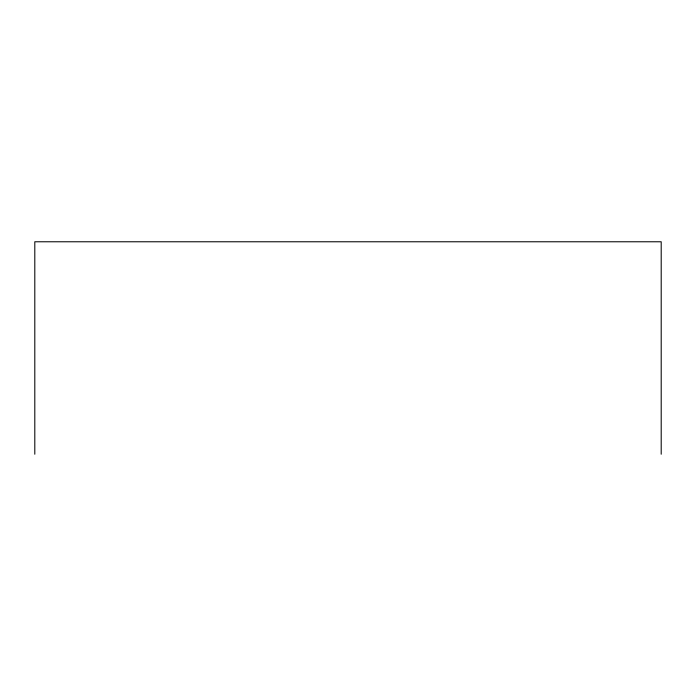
<?xml version="1.0" encoding="UTF-8"?>
<svg xmlns="http://www.w3.org/2000/svg" width="696" height="696" viewBox="0 0 696 696"><rect width="100%" height="100%" fill="white"/><g stroke="black" fill="none" stroke-linecap="round" stroke-linejoin="round"><path stroke-width="1.04" d="M661.2 454.227L661.2 241.773L34.8 241.773L34.8 454.227"/></g></svg>
